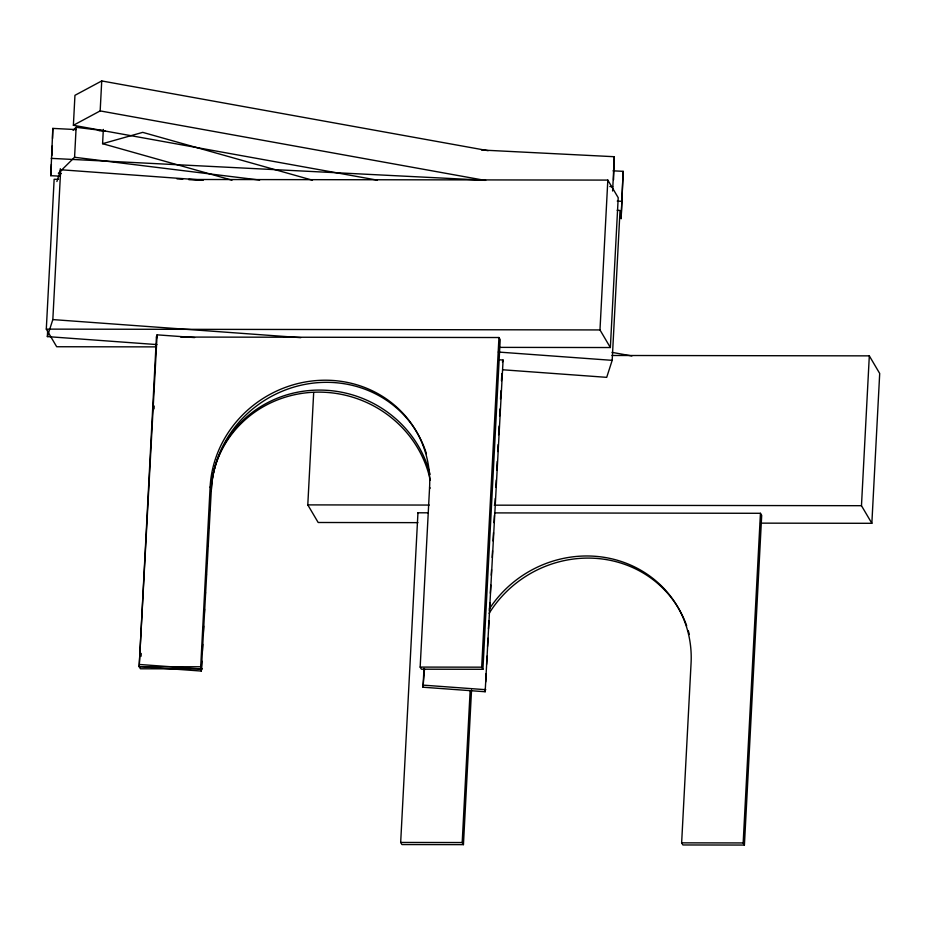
<?xml version="1.0" encoding="UTF-8"?>
<svg xmlns="http://www.w3.org/2000/svg" width="926" height="926" viewBox="0 0 926 926"><rect width="100%" height="100%" fill="white"/><g stroke="black" fill="none" stroke-linecap="round" stroke-linejoin="round"><path stroke-width="1.39" d="M59.449 176.125L50.78 175.697L52.817 128.401L75.909 129.571M52.55 138.506L52.817 128.401M60.016 175.882L60.317 168.706M612.618 191.011L614.308 156.714L481.508 150.012M614.308 156.714L613.544 179.737M623.152 171.333L621.126 218.617L623.152 171.333L613.047 170.824M50.78 175.697L51.381 164.272M51.833 155.707L52.354 145.718M156.425 346.88L56.683 346.741L46.3 329.124L54.148 179.285L58.488 179.297M156.922 344.588L47.365 336.601L47.666 330.837M47.365 336.601L52.828 319.586L60.688 169.747L203.407 180.142M377.38 180.165L73.385 125.288L74.948 95.32L101.733 80.944L488.129 150.695M61.255 173.602L58.384 173.255L74.566 157.281L76.14 127.313L104.823 130.844M73.385 125.288L100.17 110.912L101.733 80.944M231.986 180.176L102.589 143.692L103.33 129.42M430.127 488.199L429.583 487.284A111.421 105.286 -30.5 0 0 325.454 380.216A111.421 105.286 -30.5 0 0 210.121 486.96L200.699 666.766L201.949 668.885L140.428 668.792L139.178 666.674L156.436 336.89L157.096 334.842L194.576 337.573M210.121 486.96L211.371 489.067L201.312 671.061L139.166 666.535L157.096 334.842M141.088 656.245L141.238 653.455M154.052 408.887L154.202 406.016M201.312 671.061L201.833 661.095M202.366 651.047L202.713 644.311M203.245 634.194L203.674 626.057M204.276 614.528L204.565 609.077M205.121 598.485L205.456 592.05M206.093 579.757L206.405 573.981M206.996 562.649L207.355 555.808M207.875 545.865L208.246 538.666M208.825 527.681L209.264 519.255M209.716 510.631L210.156 502.262M417.915 522.646L318.174 522.495L307.791 504.89L313.683 392.508M471.542 689.963L463.44 844.639L401.919 844.558L400.669 842.44L417.95 512.796L427.939 512.807M180.72 337.064L498.952 337.527L500.202 339.645L482.921 669.29L421.399 669.197L420.161 667.09L429.583 487.284M498.767 359.739L503.096 360.052L485.166 691.745L423.008 687.219L423.992 668.422M423.008 687.219L424.525 668.838M463.44 844.639L462.19 842.533L470.142 690.727M482.921 669.29L481.682 667.171L498.952 337.527M485.166 691.745L485.305 688.956M485.675 681.987L486.104 673.734M486.59 664.382L487.03 656.187M487.539 646.417L487.967 638.269M488.453 628.87L488.893 620.605M489.403 610.836L489.831 602.652M490.329 593.23L490.757 585.012M491.266 575.231L491.556 569.64M492.192 557.498L492.551 550.75M493.06 541.015L493.5 532.635M494.021 522.669L494.403 515.446M494.924 505.388L495.294 498.396M495.885 487.215L496.255 480.096M496.776 470.014L497.239 461.368M497.748 451.575L498.119 444.584M498.628 434.722L499.079 426.087M499.612 416.017L499.982 408.933M500.491 399.152L500.931 390.76M501.452 380.783L501.834 373.595M499.045 347.377L610.361 347.539L599.979 329.934L607.826 180.095L188.591 179.482L201.544 180.119M610.361 347.539L618.209 197.701L607.826 180.095M502.911 369.787L606.704 377.345L612.179 360.341L620.026 210.491L617.144 210.283M495.005 512.9L760.443 513.293L761.693 515.4L744.411 845.056L682.89 844.963L681.64 842.845L691.074 663.039A111.421 105.286 -30.5 0 0 615.385 559.721A111.421 105.286 -30.5 0 0 489.391 608.88M744.411 845.056L743.161 842.938L760.443 513.293M760.535 523.144L871.852 523.306L861.469 505.7L869.317 355.862L611.993 355.48M871.852 523.306L879.7 373.467L869.317 355.862M56.891 181.531L60.688 169.747M502.436 362.089L503.096 360.052M73.096 130.311L76.14 127.313M102.589 143.692L142.72 132.36L312.467 180.211M46.3 329.124L599.979 329.934M307.791 504.89L429.224 505.064M494.276 505.168L861.469 505.7M139.178 666.674L200.699 666.766M420.161 667.09L481.682 667.171M400.669 842.44L462.19 842.533M681.64 842.845L743.161 842.938M99.001 130.728L104.777 131.017M51.243 158.369L485.71 180.269M609.852 186.531L612.734 186.682M177.005 178.88L182.781 179.169M617.248 201.081L621.577 201.301M52.828 319.586L300.788 337.654M498.292 352.042L612.179 360.341M139.814 664.498L201.972 669.023M423.668 685.171L485.814 689.696M74.566 157.281L259.627 180.049M100.17 110.912L485.131 180.408M612.028 352.366L631.914 355.954M417.95 512.796L418.332 513.455M156.459 337.029L156.922 337.816M211.371 489.067A111.421 105.286 -30.5 0 1 308.045 383.839A111.421 105.286 -30.5 0 1 426.411 453.717M211.035 487.145A111.421 106.768 17.8 0 0 210.734 491.255L211.394 489.217A111.421 106.768 17.8 0 1 311.715 390.344A111.421 106.768 17.8 0 1 430.034 474.355M211.684 481.682A111.421 106.768 17.8 0 1 318.046 392.126A111.421 106.768 17.8 0 1 430.266 480.2M489.136 613.359A111.421 105.286 -30.5 0 1 595.071 558.309A111.421 105.286 -30.5 0 1 686.675 625.791M688.273 630.722A111.421 105.286 -30.5 0 1 689.314 634.472"/></g></svg>
